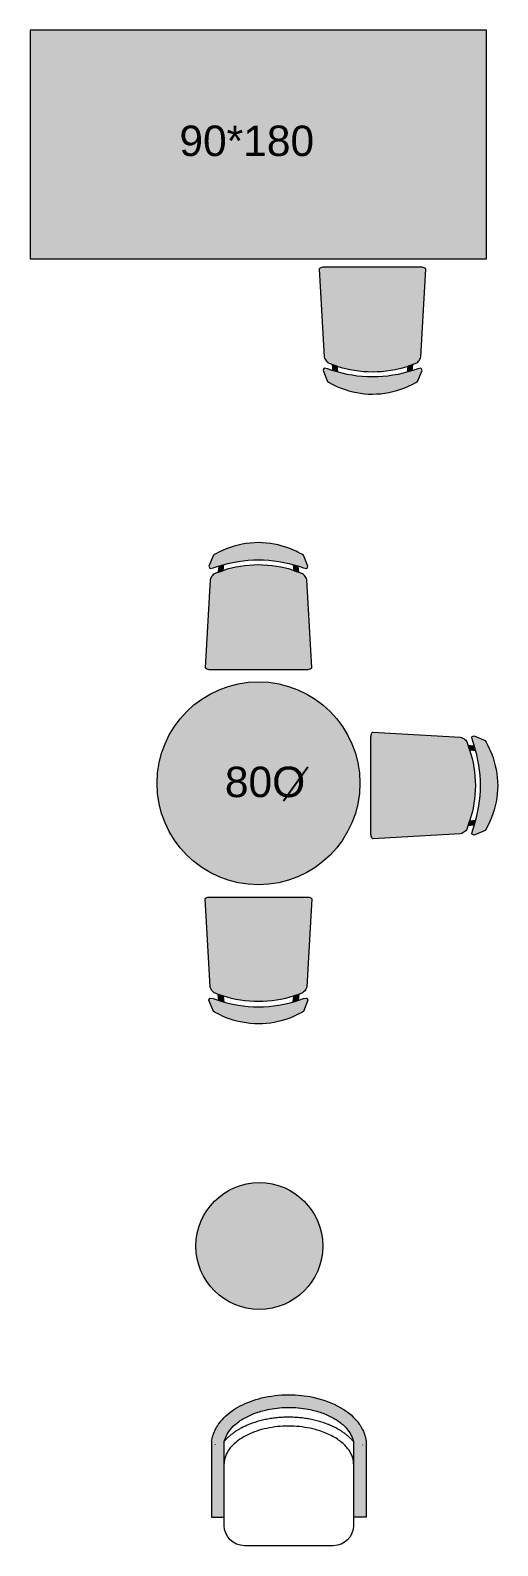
# Model space of a CAD drawing. Header units: metres. Extents: x -159911 to 166640, y -24366 to 155832.
# Drawn here: x -94130 to -75693, y 29648 to 89364 of the extents above; entities that cross this region are included whole.
import ezdxf

# ---------------------------------------------------------------- set-up
doc = ezdxf.new("R2010")
doc.units = ezdxf.units.M
doc.header["$LTSCALE"] = 15
doc.layers.get('0').update_dxf_attribs({"true_color": 0x000000})
doc.layers.add('DV_Furnitures', color=250, linetype='Continuous', lineweight=5, true_color=0x333333)
doc.layers.add('DV_Hatch Living', color=7, linetype='Continuous', lineweight=5, true_color=0xccb266)
doc.layers.add('DV_Text block', color=20, linetype='Continuous', true_color=0xff3f00)
doc.styles.add('Arial Regular', font='')
doc.styles.get('Arial Regular').set_extended_font_data('Arial')

# ---------------------------------------------------------------- blocks, each defined once
blk = doc.blocks.new('_U995')
at = {"layer": 'DV_Hatch Living'}
blk.add_hatch(color=256, dxfattribs=at).paths.add_polyline_path([(0, -9), (9, -9), (9, 9), (0, 9)], flags=0)
at = {"layer": 'DV_Hatch Living', "color": 18, "true_color": 0x000000}
blk.add_lwpolyline([(9, 9), (0, 9), (0, -9), (9, -9)], close=True, dxfattribs=at)
at = {"layer": 'DV_Text block', "insert": (3.755, -3.118), "char_height": 1.2, "width": 12.82174, "attachment_point": 1, "rotation": 90, "style": 'Arial Regular'}
blk.add_mtext('90*180', dxfattribs=at)
blk = doc.blocks.new('COFFEE TABLE 80')
at = {"layer": 'DV_Hatch Living'}
blk.add_hatch(color=256, dxfattribs=at).paths.add_polyline_path([(229.93, -420.32), (229.94, -421.21), (229.97, -422.11), (230.02, -423.01), (230.09, -423.92), (230.18, -424.83), (230.3, -425.75), (230.43, -426.68), (230.59, -427.6), (230.78, -428.53), (230.98, -429.47), (231.22, -430.4), (231.47, -431.33), (231.75, -432.26), (232.05, -433.19), (232.38, -434.12), (232.73, -435.05), (233.11, -435.97), (233.52, -436.89), (233.94, -437.79), (234.39, -438.7), (234.87, -439.59), (235.37, -440.48), (235.9, -441.35), (236.45, -442.21), (237.02, -443.06), (237.61, -443.9), (238.23, -444.73), (238.87, -445.54), (239.53, -446.33), (240.22, -447.11), (240.92, -447.87), (241.64, -448.61), (242.38, -449.33), (243.14, -450.03), (243.92, -450.72), (244.71, -451.38), (245.52, -452.02), (246.35, -452.64), (247.19, -453.23), (248.04, -453.8), (248.9, -454.35), (249.78, -454.88), (250.66, -455.38), (251.55, -455.86), (252.46, -456.31), (253.37, -456.74), (254.28, -457.14), (255.2, -457.52), (256.13, -457.87), (257.06, -458.2), (257.99, -458.5), (258.92, -458.78), (259.85, -459.04), (260.79, -459.27), (261.72, -459.47), (262.65, -459.66), (263.57, -459.82), (264.5, -459.95), (265.42, -460.07), (266.33, -460.16), (267.24, -460.23), (268.14, -460.29), (269.04, -460.32), (269.93, -460.32), (270.81, -460.32), (271.71, -460.29), (272.61, -460.23), (273.52, -460.16), (274.43, -460.07), (275.35, -459.95), (276.28, -459.82), (277.2, -459.66), (278.13, -459.47), (279.07, -459.27), (280, -459.04), (280.93, -458.78), (281.87, -458.5), (282.8, -458.2), (283.72, -457.87), (284.65, -457.52), (285.57, -457.14), (286.49, -456.74), (287.4, -456.31), (288.3, -455.86), (289.19, -455.38), (290.08, -454.88), (290.95, -454.35), (291.81, -453.8), (292.67, -453.23), (293.5, -452.64), (294.33, -452.02), (295.14, -451.38), (295.93, -450.72), (296.71, -450.03), (297.47, -449.33), (298.21, -448.61), (298.93, -447.87), (299.64, -447.11), (300.32, -446.33), (300.98, -445.54), (301.62, -444.73), (302.24, -443.9), (302.83, -443.06), (303.41, -442.21), (303.95, -441.35), (304.48, -440.48), (304.98, -439.59), (305.46, -438.7), (305.91, -437.79), (306.34, -436.89), (306.74, -435.97), (307.12, -435.05), (307.47, -434.12), (307.8, -433.19), (308.1, -432.26), (308.38, -431.33), (308.64, -430.4), (308.87, -429.47), (309.07, -428.53), (309.26, -427.6), (309.42, -426.68), (309.56, -425.75), (309.67, -424.83), (309.76, -423.92), (309.84, -423.01), (309.89, -422.11), (309.92, -421.21), (309.93, -420.32), (309.92, -419.44), (309.89, -418.54), (309.84, -417.64), (309.76, -416.73), (309.67, -415.82), (309.56, -414.9), (309.42, -413.97), (309.26, -413.05), (309.07, -412.12), (308.87, -411.18), (308.64, -410.25), (308.38, -409.32), (308.1, -408.39), (307.8, -407.45), (307.47, -406.53), (307.12, -405.6), (306.74, -404.68), (306.34, -403.76), (305.91, -402.86), (305.46, -401.95), (304.98, -401.06), (304.48, -400.17), (303.95, -399.3), (303.41, -398.44), (302.83, -397.59), (302.24, -396.75), (301.62, -395.92), (300.98, -395.11), (300.32, -394.32), (299.64, -393.54), (298.93, -392.78), (298.21, -392.04), (297.47, -391.32), (296.71, -390.62), (295.93, -389.93), (295.14, -389.27), (294.33, -388.63), (293.5, -388.01), (292.67, -387.42), (291.81, -386.85), (290.95, -386.3), (290.08, -385.77), (289.19, -385.27), (288.3, -384.79), (287.4, -384.34), (286.49, -383.91), (285.57, -383.51), (284.65, -383.13), (283.72, -382.78), (282.8, -382.45), (281.87, -382.15), (280.93, -381.87), (280, -381.61), (279.07, -381.38), (278.13, -381.18), (277.2, -380.99), (276.28, -380.83), (275.35, -380.69), (274.43, -380.58), (273.52, -380.49), (272.61, -380.42), (271.71, -380.36), (270.81, -380.33), (269.93, -380.32), (269.04, -380.33), (268.14, -380.36), (267.24, -380.42), (266.33, -380.49), (265.42, -380.58), (264.5, -380.69), (263.57, -380.83), (262.65, -380.99), (261.72, -381.18), (260.79, -381.38), (259.85, -381.61), (258.92, -381.87), (257.99, -382.15), (257.06, -382.45), (256.13, -382.78), (255.2, -383.13), (254.28, -383.51), (253.37, -383.91), (252.46, -384.34), (251.55, -384.79), (250.66, -385.27), (249.78, -385.77), (248.9, -386.3), (248.04, -386.85), (247.19, -387.42), (246.35, -388.01), (245.52, -388.63), (244.71, -389.27), (243.92, -389.93), (243.14, -390.62), (242.38, -391.32), (241.64, -392.04), (240.92, -392.78), (240.22, -393.54), (239.53, -394.32), (238.87, -395.11), (238.23, -395.92), (237.61, -396.75), (237.02, -397.59), (236.45, -398.44), (235.9, -399.3), (235.37, -400.17), (234.87, -401.06), (234.39, -401.95), (233.94, -402.86), (233.52, -403.76), (233.11, -404.68), (232.73, -405.6), (232.38, -406.53), (232.05, -407.45), (231.75, -408.39), (231.47, -409.32), (231.22, -410.25), (230.98, -411.18), (230.78, -412.12), (230.59, -413.05), (230.43, -413.97), (230.3, -414.9), (230.18, -415.82), (230.09, -416.73), (230.02, -417.64), (229.97, -418.54), (229.94, -419.44)], flags=0)
at = {"layer": 'DV_Hatch Living', "color": 18, "true_color": 0x000000}
blk.add_circle((269.93, -420.32), 40, dxfattribs=at)
at = {"layer": 'DV_Text block'}
blk.add_line((279.78, -427.27), (289.45, -413.85), dxfattribs=at)
at = {"layer": 'DV_Text block', "insert": (256.68, -413.77), "char_height": 12, "width": 85.5652, "attachment_point": 1, "style": 'Arial Regular'}
blk.add_mtext('80O', dxfattribs=at)
blk = doc.blocks.new('_U1093')
at = {"layer": 'DV_Hatch Living'}
blk.add_hatch(color=256, dxfattribs=at).paths.add_polyline_path([(-2.5, 0), (-2.499, -0.055), (-2.498, -0.111), (-2.494, -0.168), (-2.49, -0.225), (-2.484, -0.282), (-2.477, -0.339), (-2.468, -0.397), (-2.458, -0.455), (-2.447, -0.513), (-2.434, -0.571), (-2.419, -0.63), (-2.403, -0.688), (-2.386, -0.746), (-2.367, -0.804), (-2.347, -0.862), (-2.324, -0.92), (-2.301, -0.978), (-2.276, -1.035), (-2.249, -1.092), (-2.221, -1.148), (-2.191, -1.204), (-2.16, -1.259), (-2.127, -1.314), (-2.092, -1.368), (-2.057, -1.421), (-2.02, -1.474), (-1.981, -1.525), (-1.941, -1.576), (-1.9, -1.625), (-1.857, -1.674), (-1.813, -1.721), (-1.768, -1.768), (-1.721, -1.813), (-1.674, -1.857), (-1.625, -1.9), (-1.576, -1.941), (-1.525, -1.981), (-1.474, -2.02), (-1.421, -2.057), (-1.368, -2.092), (-1.314, -2.127), (-1.259, -2.16), (-1.204, -2.191), (-1.148, -2.221), (-1.092, -2.249), (-1.035, -2.276), (-0.978, -2.301), (-0.92, -2.324), (-0.862, -2.347), (-0.804, -2.367), (-0.746, -2.386), (-0.688, -2.403), (-0.63, -2.419), (-0.571, -2.434), (-0.513, -2.447), (-0.455, -2.458), (-0.397, -2.468), (-0.339, -2.477), (-0.282, -2.484), (-0.225, -2.49), (-0.168, -2.494), (-0.111, -2.498), (-0.055, -2.499), (0, -2.5), (0.055, -2.499), (0.111, -2.498), (0.168, -2.494), (0.225, -2.49), (0.282, -2.484), (0.339, -2.477), (0.397, -2.468), (0.455, -2.458), (0.513, -2.447), (0.571, -2.434), (0.63, -2.419), (0.688, -2.403), (0.746, -2.386), (0.804, -2.367), (0.862, -2.347), (0.92, -2.324), (0.978, -2.301), (1.035, -2.276), (1.092, -2.249), (1.148, -2.221), (1.204, -2.191), (1.259, -2.16), (1.314, -2.127), (1.368, -2.092), (1.421, -2.057), (1.474, -2.02), (1.525, -1.981), (1.576, -1.941), (1.625, -1.9), (1.674, -1.857), (1.721, -1.813), (1.768, -1.768), (1.813, -1.721), (1.857, -1.674), (1.9, -1.625), (1.941, -1.576), (1.981, -1.525), (2.02, -1.474), (2.057, -1.421), (2.092, -1.368), (2.127, -1.314), (2.16, -1.259), (2.191, -1.204), (2.221, -1.148), (2.249, -1.092), (2.276, -1.035), (2.301, -0.978), (2.324, -0.92), (2.347, -0.862), (2.367, -0.804), (2.386, -0.746), (2.403, -0.688), (2.419, -0.63), (2.434, -0.571), (2.447, -0.513), (2.458, -0.455), (2.468, -0.397), (2.477, -0.339), (2.484, -0.282), (2.49, -0.225), (2.494, -0.168), (2.498, -0.111), (2.499, -0.055), (2.5, 0), (2.499, 0.055), (2.498, 0.111), (2.494, 0.168), (2.49, 0.225), (2.484, 0.282), (2.477, 0.339), (2.468, 0.397), (2.458, 0.455), (2.447, 0.513), (2.434, 0.571), (2.419, 0.63), (2.403, 0.688), (2.386, 0.746), (2.367, 0.804), (2.347, 0.862), (2.324, 0.92), (2.301, 0.978), (2.276, 1.035), (2.249, 1.092), (2.221, 1.148), (2.191, 1.204), (2.16, 1.259), (2.127, 1.314), (2.092, 1.368), (2.057, 1.421), (2.02, 1.474), (1.981, 1.525), (1.941, 1.576), (1.9, 1.625), (1.857, 1.674), (1.813, 1.721), (1.768, 1.768), (1.721, 1.813), (1.674, 1.857), (1.625, 1.9), (1.576, 1.941), (1.525, 1.981), (1.474, 2.02), (1.421, 2.057), (1.368, 2.092), (1.314, 2.127), (1.259, 2.16), (1.204, 2.191), (1.148, 2.221), (1.092, 2.249), (1.035, 2.276), (0.978, 2.301), (0.92, 2.324), (0.862, 2.347), (0.804, 2.367), (0.746, 2.386), (0.688, 2.403), (0.63, 2.419), (0.571, 2.434), (0.513, 2.447), (0.455, 2.458), (0.397, 2.468), (0.339, 2.477), (0.282, 2.484), (0.225, 2.49), (0.168, 2.494), (0.111, 2.498), (0.055, 2.499), (0, 2.5), (-0.055, 2.499), (-0.111, 2.498), (-0.168, 2.494), (-0.225, 2.49), (-0.282, 2.484), (-0.339, 2.477), (-0.397, 2.468), (-0.455, 2.458), (-0.513, 2.447), (-0.571, 2.434), (-0.63, 2.419), (-0.688, 2.403), (-0.746, 2.386), (-0.804, 2.367), (-0.862, 2.347), (-0.92, 2.324), (-0.978, 2.301), (-1.035, 2.276), (-1.092, 2.249), (-1.148, 2.221), (-1.204, 2.191), (-1.259, 2.16), (-1.314, 2.127), (-1.368, 2.092), (-1.421, 2.057), (-1.474, 2.02), (-1.525, 1.981), (-1.576, 1.941), (-1.625, 1.9), (-1.674, 1.857), (-1.721, 1.813), (-1.768, 1.768), (-1.813, 1.721), (-1.857, 1.674), (-1.9, 1.625), (-1.941, 1.576), (-1.981, 1.525), (-2.02, 1.474), (-2.057, 1.421), (-2.092, 1.368), (-2.127, 1.314), (-2.16, 1.259), (-2.191, 1.204), (-2.221, 1.148), (-2.249, 1.092), (-2.276, 1.035), (-2.301, 0.978), (-2.324, 0.92), (-2.347, 0.862), (-2.367, 0.804), (-2.386, 0.746), (-2.403, 0.688), (-2.419, 0.63), (-2.434, 0.571), (-2.447, 0.513), (-2.458, 0.455), (-2.468, 0.397), (-2.477, 0.339), (-2.484, 0.282), (-2.49, 0.225), (-2.494, 0.168), (-2.498, 0.111), (-2.499, 0.055)], flags=0)
at = {"layer": 'DV_Hatch Living', "color": 18, "lineweight": 5, "true_color": 0x000000}
blk.add_circle((0, 0), 2.5, dxfattribs=at)
blk = doc.blocks.new('_U997')
at = {"layer": 'DV_Hatch Living'}
for points in [[(1.776, 4.506), (1.749, 4.522), (1.707, 4.546), (1.707, 4.546), (1.599, 4.604), (1.489, 4.659), (1.378, 4.709), (1.378, 4.709), (1.232, 4.769), (1.084, 4.822), (0.933, 4.868), (0.78, 4.908), (0.626, 4.941), (0.471, 4.966), (0.315, 4.985), (0.157, 4.998), (0, 5.003), (-0.162, 4.997), (-0.324, 4.985), (-0.485, 4.964), (-0.645, 4.937), (-0.804, 4.902), (-0.961, 4.86), (-1.115, 4.811), (-1.268, 4.755), (-1.417, 4.692), (-1.564, 4.622), (-1.707, 4.546), (-1.749, 4.522), (-1.776, 4.506), (-1.954, 4.071), (-1.924, 3.999), (-1.899, 3.986), (-1.782, 4.005), (-1.591, 4.071), (-1.398, 4.13), (-1.202, 4.181), (-1.004, 4.224), (-0.805, 4.26), (-0.605, 4.289), (-0.404, 4.309), (-0.202, 4.322), (0, 4.328), (0.202, 4.322), (0.404, 4.309), (0.605, 4.289), (0.805, 4.26), (1.004, 4.224), (1.202, 4.181), (1.398, 4.13), (1.563, 4.079), (1.591, 4.071), (1.782, 4.005), (1.899, 3.986), (1.924, 3.999), (1.954, 4.071)], [(1.903, 3.535), (1.89, 3.582), (1.871, 3.627), (1.846, 3.669), (1.816, 3.708), (1.782, 3.742), (1.743, 3.772), (1.58, 3.836), (1.567, 3.841), (1.421, 3.892), (1.401, 3.898), (1.237, 3.949), (1.063, 3.994), (0.889, 4.033), (0.713, 4.064), (0.535, 4.089), (0.357, 4.106), (0.179, 4.117), (0, 4.121), (-0.179, 4.117), (-0.357, 4.106), (-0.535, 4.089), (-0.713, 4.064), (-0.889, 4.033), (-1.063, 3.994), (-1.237, 3.949), (-1.401, 3.898), (-1.421, 3.892), (-1.567, 3.841), (-1.58, 3.836), (-1.743, 3.772), (-1.782, 3.742), (-1.816, 3.708), (-1.846, 3.669), (-1.871, 3.627), (-1.89, 3.582), (-1.903, 3.535), (-2.066, 0.757), (-2.103, 0.085), (-2.1, 0.072), (-2.094, 0.061), (-2.086, 0.051), (-2.062, 0.035), (-2.036, 0.023), (-1.999, 0.012), (-1.961, 0.005), (-1.922, 0.001), (-1.882, 0), (-1.873, 0), (1.885, 0), (1.922, 0.001), (1.961, 0.005), (1.999, 0.012), (2.036, 0.023), (2.064, 0.036), (2.088, 0.054), (2.099, 0.068), (2.103, 0.085), (2.066, 0.757)], [(-1.367, 4.138), (-1.398, 4.13), (-1.563, 4.079), (-1.587, 3.834), (-1.58, 3.836), (-1.577, 3.838), (-1.567, 3.841), (-1.488, 3.869), (-1.421, 3.892), (-1.408, 3.896), (-1.401, 3.898), (-1.39, 3.902)], [(1.563, 4.079), (1.398, 4.13), (1.367, 4.138), (1.39, 3.902), (1.401, 3.898), (1.408, 3.896), (1.421, 3.892), (1.488, 3.869), (1.567, 3.841), (1.577, 3.838), (1.58, 3.836), (1.587, 3.834)]]:
    blk.add_hatch(color=256, dxfattribs=at).paths.add_polyline_path(points, flags=0)
at = {"layer": 'DV_Hatch Living', "color": 18, "lineweight": 5, "true_color": 0x000000}
for p, q in [((-1.115, 4.811), (-1.268, 4.755)), ((-0.961, 4.86), (-1.115, 4.811)), ((-0.804, 4.902), (-0.961, 4.86)), ((-0.645, 4.937), (-0.804, 4.902)), ((-0.485, 4.964), (-0.645, 4.937)), ((-0.324, 4.985), (-0.485, 4.964)), ((-0.162, 4.997), (-0.324, 4.985)), ((0, 5.003), (-0.162, 4.997)), ((0.157, 4.998), (0, 5.003)), ((0.315, 4.985), (0.157, 4.998)), ((0.471, 4.966), (0.315, 4.985)), ((0.626, 4.941), (0.471, 4.966)), ((0.78, 4.908), (0.626, 4.941)), ((0.933, 4.868), (0.78, 4.908)), ((1.084, 4.822), (0.933, 4.868)), ((1.232, 4.769), (1.084, 4.822)), ((-1.776, 4.506), (-1.954, 4.071)), ((-1.749, 4.522), (-1.776, 4.506)), ((-1.707, 4.546), (-1.749, 4.522)), ((-1.564, 4.622), (-1.707, 4.546)), ((-1.417, 4.692), (-1.564, 4.622)), ((-1.268, 4.755), (-1.417, 4.692)), ((-1.398, 4.13), (-1.202, 4.181)), ((-1.202, 4.181), (-1.004, 4.224)), ((-1.004, 4.224), (-0.805, 4.26)), ((-0.805, 4.26), (-0.605, 4.289)), ((-0.605, 4.289), (-0.404, 4.309)), ((-0.404, 4.309), (-0.202, 4.322)), ((-0.202, 4.322), (0, 4.328)), ((0, 4.328), (0.202, 4.322)), ((0.202, 4.322), (0.404, 4.309)), ((0.404, 4.309), (0.605, 4.289)), ((0.605, 4.289), (0.805, 4.26)), ((0.805, 4.26), (1.004, 4.224)), ((1.004, 4.224), (1.202, 4.181)), ((1.202, 4.181), (1.398, 4.13)), ((1.378, 4.709), (1.232, 4.769)), ((1.489, 4.659), (1.378, 4.709)), ((1.378, 4.709), (1.378, 4.709)), ((1.599, 4.604), (1.489, 4.659)), ((1.707, 4.546), (1.599, 4.604)), ((1.749, 4.522), (1.707, 4.546)), ((1.707, 4.546), (1.707, 4.546)), ((1.776, 4.506), (1.749, 4.522)), ((1.954, 4.071), (1.776, 4.506)), ((-1.954, 4.071), (-1.924, 3.999)), ((-1.924, 3.999), (-1.899, 3.986)), ((-1.899, 3.986), (-1.782, 4.005)), ((-1.782, 4.005), (-1.591, 4.071)), ((-1.591, 4.071), (-1.398, 4.13)), ((-1.563, 4.08), (-1.587, 3.834)), ((-1.587, 3.834), (-1.488, 3.869)), ((-1.488, 3.869), (-1.39, 3.902)), ((-1.39, 3.902), (-1.367, 4.138)), ((1.367, 4.138), (1.39, 3.902)), ((1.39, 3.902), (1.488, 3.869)), ((1.398, 4.13), (1.591, 4.071)), ((1.488, 3.869), (1.587, 3.834)), ((1.587, 3.834), (1.563, 4.08)), ((1.591, 4.071), (1.782, 4.005)), ((1.782, 4.005), (1.899, 3.986)), ((1.899, 3.986), (1.924, 3.999)), ((1.924, 3.999), (1.954, 4.071))]:
    blk.add_line(p, q, dxfattribs=at)
blk.add_lwpolyline([(1.961, 0.005), (1.999, 0.012), (2.036, 0.023), (2.064, 0.036), (2.088, 0.054), (2.099, 0.068), (2.103, 0.085), (2.066, 0.757), (1.903, 3.535), (1.89, 3.582), (1.871, 3.627), (1.846, 3.669), (1.816, 3.708), (1.782, 3.742), (1.743, 3.772), (1.577, 3.838), (1.408, 3.896), (1.237, 3.949), (1.063, 3.994), (0.889, 4.033), (0.713, 4.064), (0.535, 4.089), (0.357, 4.106), (0.179, 4.117), (0, 4.121), (-0.179, 4.117), (-0.357, 4.106), (-0.535, 4.089), (-0.713, 4.064), (-0.889, 4.033), (-1.063, 3.994), (-1.237, 3.949), (-1.408, 3.896), (-1.577, 3.838), (-1.743, 3.772), (-1.782, 3.742), (-1.816, 3.708), (-1.846, 3.669), (-1.871, 3.627), (-1.89, 3.582), (-1.903, 3.535), (-2.066, 0.757), (-2.103, 0.085), (-2.1, 0.072), (-2.094, 0.061), (-2.086, 0.051), (-2.062, 0.035), (-2.036, 0.023), (-1.999, 0.012), (-1.961, 0.005), (-1.922, 0.001), (-1.882, 0), (-1.873, 0), (1.873, 0), (1.882, 0), (1.922, 0.001)], close=True, dxfattribs=at)
blk = doc.blocks.new('armchair Living room')
at = {"layer": 'DV_Hatch Living'}
blk.add_hatch(color=256, dxfattribs=at).paths.add_polyline_path([(0.305, 0.4102), (0.3025, 0.4251), (0.3021, 0.4268), (0.3019, 0.428), (0.3016, 0.4288), (0.3001, 0.4339), (0.2986, 0.4384), (0.2973, 0.4421), (0.2956, 0.4464), (0.2937, 0.4508), (0.2917, 0.4552), (0.2895, 0.4596), (0.2868, 0.4646), (0.2839, 0.4696), (0.2808, 0.4745), (0.2775, 0.4795), (0.274, 0.4842), (0.2704, 0.4888), (0.2666, 0.4934), (0.2626, 0.4979), (0.2585, 0.5023), (0.2542, 0.5067), (0.2497, 0.5109), (0.2451, 0.5151), (0.2403, 0.5191), (0.2353, 0.5231), (0.2302, 0.527), (0.225, 0.5308), (0.2196, 0.5346), (0.2141, 0.5382), (0.2084, 0.5417), (0.2026, 0.5451), (0.1966, 0.5484), (0.1906, 0.5517), (0.1844, 0.5548), (0.1781, 0.5578), (0.1717, 0.5607), (0.1651, 0.5635), (0.1585, 0.5662), (0.1518, 0.5687), (0.145, 0.5712), (0.138, 0.5735), (0.131, 0.5757), (0.124, 0.5778), (0.1168, 0.5798), (0.1095, 0.5817), (0.1022, 0.5835), (0.0948, 0.5851), (0.0833, 0.5874), (0.0717, 0.5894), (0.06, 0.591), (0.0482, 0.5924), (0.0363, 0.5935), (0.0244, 0.5943), (0.0124, 0.5948), (0.0004, 0.595), (-0.0009, 0.595), (-0.0145, 0.5947), (-0.0281, 0.5941), (-0.0417, 0.593), (-0.0551, 0.5916), (-0.0685, 0.5898), (-0.0817, 0.5876), (-0.0948, 0.585), (-0.1076, 0.5821), (-0.1189, 0.5791), (-0.13, 0.5759), (-0.1409, 0.5724), (-0.1515, 0.5686), (-0.162, 0.5646), (-0.1722, 0.5602), (-0.1821, 0.5556), (-0.1917, 0.5508), (-0.201, 0.5457), (-0.2056, 0.5431), (-0.2101, 0.5404), (-0.2145, 0.5376), (-0.2188, 0.5348), (-0.223, 0.5319), (-0.2271, 0.5289), (-0.2312, 0.526), (-0.2351, 0.5229), (-0.239, 0.5198), (-0.2428, 0.5166), (-0.2464, 0.5134), (-0.25, 0.5102), (-0.2535, 0.5068), (-0.2569, 0.5035), (-0.2596, 0.5006), (-0.2623, 0.4977), (-0.265, 0.4947), (-0.2675, 0.4917), (-0.27, 0.4887), (-0.2724, 0.4856), (-0.2747, 0.4825), (-0.277, 0.4794), (-0.2791, 0.4764), (-0.2811, 0.4733), (-0.283, 0.4702), (-0.2848, 0.4672), (-0.2868, 0.4637), (-0.2887, 0.4602), (-0.2905, 0.4567), (-0.2922, 0.4533), (-0.2937, 0.4499), (-0.2952, 0.4465), (-0.2965, 0.4432), (-0.3, 0.4339), (-0.3002, 0.4332), (-0.3004, 0.4328), (-0.3005, 0.4323), (-0.3008, 0.4311), (-0.3013, 0.4292), (-0.305, 0.4114), (-0.305, 0.1121), (-0.255, 0.1121), (-0.255, 0.4114), (-0.2504, 0.424), (-0.2491, 0.4271), (-0.2477, 0.4303), (-0.2462, 0.4335), (-0.2445, 0.4368), (-0.2427, 0.4402), (-0.2407, 0.4436), (-0.2386, 0.4469), (-0.2363, 0.4503), (-0.2338, 0.4537), (-0.2312, 0.4571), (-0.2284, 0.4605), (-0.2255, 0.4639), (-0.2224, 0.4672), (-0.2191, 0.4705), (-0.2157, 0.4738), (-0.2121, 0.4771), (-0.2083, 0.4803), (-0.2044, 0.4835), (-0.2003, 0.4866), (-0.1961, 0.4897), (-0.1917, 0.4927), (-0.1872, 0.4957), (-0.1825, 0.4986), (-0.1777, 0.5015), (-0.1727, 0.5042), (-0.1676, 0.507), (-0.1624, 0.5096), (-0.1571, 0.5122), (-0.1516, 0.5147), (-0.146, 0.5171), (-0.1403, 0.5194), (-0.1345, 0.5216), (-0.1286, 0.5238), (-0.1226, 0.5258), (-0.1165, 0.5278), (-0.1103, 0.5296), (-0.104, 0.5314), (-0.0976, 0.533), (-0.0911, 0.5346), (-0.0846, 0.536), (-0.0752, 0.5379), (-0.0657, 0.5396), (-0.0561, 0.5411), (-0.0464, 0.5423), (-0.0366, 0.5433), (-0.0267, 0.5441), (-0.0169, 0.5446), (-0.0069, 0.5449), (0.0003, 0.545), (0.0075, 0.5449), (0.0174, 0.5446), (0.0273, 0.5441), (0.0371, 0.5433), (0.0469, 0.5423), (0.0566, 0.5411), (0.0662, 0.5396), (0.0757, 0.5379), (0.0851, 0.536), (0.0917, 0.5346), (0.0981, 0.533), (0.1045, 0.5314), (0.1108, 0.5296), (0.117, 0.5278), (0.1231, 0.5258), (0.1291, 0.5238), (0.135, 0.5216), (0.1408, 0.5194), (0.1465, 0.5171), (0.1521, 0.5147), (0.1576, 0.5122), (0.1629, 0.5096), (0.1682, 0.507), (0.1732, 0.5042), (0.1782, 0.5015), (0.183, 0.4986), (0.1877, 0.4957), (0.1922, 0.4927), (0.1966, 0.4897), (0.2008, 0.4866), (0.2049, 0.4835), (0.2088, 0.4803), (0.2126, 0.4771), (0.2162, 0.4738), (0.2196, 0.4705), (0.2229, 0.4672), (0.226, 0.4639), (0.229, 0.4605), (0.2317, 0.4571), (0.2344, 0.4537), (0.2368, 0.4503), (0.2391, 0.4469), (0.2412, 0.4436), (0.2432, 0.4402), (0.245, 0.4368), (0.2466, 0.4335), (0.2481, 0.4303), (0.2495, 0.4271), (0.2507, 0.424), (0.2517, 0.4211), (0.2527, 0.4178), (0.255, 0.4102), (0.255, 0.1121), (0.305, 0.1121)], flags=0)
at = {"layer": 'DV_Furnitures'}
for p, q in [((-0.255, 0.08), (-0.255, 0.1121)), ((0.255, 0.1121), (0.255, 0.08)), ((0.175, 0), (-0.175, 0))]:
    blk.add_line(p, q, dxfattribs=at)
for points in [[(-0.305, 0.4114), (-0.305, 0.1121), (-0.255, 0.1121)], [(-0.255, 0.1121), (-0.255, 0.4114)], [(0.255, 0.4102), (0.255, 0.1121)], [(0.305, 0.4102), (0.305, 0.1121), (0.255, 0.1121)]]:
    blk.add_lwpolyline(points, dxfattribs=at)
at = {"layer": 'DV_Furnitures', "color": 18, "true_color": 0x000000}
for points in [[(-0.29, 0.3979), (-0.29, 0.3988)], [(0.29, 0.3974), (0.29, 0.3966)]]:
    blk.add_lwpolyline(points, dxfattribs=at)
at = {"layer": 'DV_Furnitures', "color": 18, "true_color": 0x000000, "extrusion": (0, 0, -1)}
blk.add_arc((-0.0003, 0.545), 0.05, 89.83031, 90.16969, dxfattribs=at)
at = {"layer": 'DV_Furnitures', "extrusion": (0, 0, -1)}
for centre, start, end in [((0.175, 0.08), 270, 360), ((-0.175, 0.08), 180, 270)]:
    blk.add_arc(centre, 0.08, start, end, dxfattribs=at)
at = {"layer": 'DV_Furnitures'}
for points, knots in [([(-0.305, 0.4114), (-0.3012, 0.4306), (-0.3006, 0.4321), (-0.2994, 0.4356), (-0.2987, 0.4376), (-0.2975, 0.4409), (-0.297, 0.4421), (-0.2961, 0.4443), (-0.2957, 0.4454), (-0.2943, 0.4487), (-0.2933, 0.451), (-0.29, 0.4578), (-0.2876, 0.4625), (-0.2825, 0.4712), (-0.2799, 0.4753), (-0.2711, 0.4878), (-0.2644, 0.4958), (-0.248, 0.5125), (-0.238, 0.521), (-0.2162, 0.5369), (-0.2044, 0.5442), (-0.1791, 0.5574), (-0.1656, 0.5634), (-0.1375, 0.5739), (-0.1228, 0.5783), (-0.0733, 0.5905), (-0.0366, 0.5949), (0.0001, 0.595)], [0, 0, 0, 0, 0.037745, 0.037745, 0.075489, 0.075489, 0.09511, 0.09511, 0.114731, 0.114731, 0.153973, 0.153973, 0.232456, 0.232456, 0.299607, 0.299607, 0.436917, 0.436917, 0.598955, 0.598955, 0.760993, 0.760993, 0.923032, 0.923032, 1.08507, 1.08507, 1.452715, 1.452715, 1.452715, 1.452715]), ([(-0.255, 0.4114), (-0.2534, 0.4156), (-0.2517, 0.4205), (-0.2472, 0.4322), (-0.2426, 0.4413), (-0.23, 0.4594), (-0.2219, 0.4684), (-0.2022, 0.4857), (-0.1907, 0.4939), (-0.1647, 0.509), (-0.1502, 0.5158), (-0.1189, 0.5274), (-0.1021, 0.5323), (-0.0597, 0.5414), (-0.0334, 0.5444), (-0.0045, 0.545), (-0.0021, 0.545), (0.0003, 0.545), (0.0027, 0.545), (0.0051, 0.545), (0.0339, 0.5444), (0.0603, 0.5414), (0.1026, 0.5323), (0.1194, 0.5274), (0.1507, 0.5158), (0.1652, 0.509), (0.1912, 0.4939), (0.2028, 0.4857), (0.2224, 0.4684), (0.2305, 0.4594), (0.2431, 0.4413), (0.2477, 0.4322), (0.2519, 0.4205), (0.2534, 0.4156), (0.255, 0.4102)], [0, 0, 0, 0, 0.088903, 0.088903, 0.297018, 0.297018, 0.505134, 0.505134, 0.71325, 0.71325, 0.921366, 0.921366, 1.129481, 1.129481, 1.425819, 1.425819, 1.452715, 1.452715, 1.452715, 1.479611, 1.479611, 1.775949, 1.775949, 1.984065, 1.984065, 2.192181, 2.192181, 2.400296, 2.400296, 2.608412, 2.608412, 2.816528, 2.816528, 2.90543, 2.90543, 2.90543, 2.90543]), ([(0.0004, 0.595), (0.0164, 0.595), (0.0324, 0.5941), (0.064, 0.5908), (0.0796, 0.5883), (0.1344, 0.5767), (0.1712, 0.5631), (0.2339, 0.5271), (0.2596, 0.5049), (0.2821, 0.4729), (0.2861, 0.4662), (0.291, 0.4567), (0.2924, 0.4537), (0.295, 0.4479), (0.2962, 0.445), (0.2977, 0.4409), (0.2982, 0.4396), (0.2996, 0.4354), (0.3005, 0.4325), (0.302, 0.4278), (0.3025, 0.426), (0.305, 0.4102)], [1.452715, 1.452715, 1.452715, 1.452715, 1.612992, 1.612992, 1.773268, 1.773268, 2.189398, 2.189398, 2.605527, 2.605527, 2.713863, 2.713863, 2.762518, 2.762518, 2.810835, 2.810835, 2.830809, 2.830809, 2.878333, 2.878333, 2.90543, 2.90543, 2.90543, 2.90543]), ([(0.255, 0.323), (0.255, 0.328), (0.2546, 0.3329), (0.2528, 0.3429), (0.2514, 0.3479), (0.2476, 0.358), (0.2452, 0.3631), (0.2393, 0.3733), (0.2358, 0.3784), (0.2277, 0.3885), (0.2231, 0.3936), (0.2128, 0.4034), (0.2071, 0.4082), (0.1946, 0.4176), (0.1879, 0.4221), (0.1734, 0.4306), (0.1658, 0.4347), (0.1495, 0.4423), (0.141, 0.4458), (0.1233, 0.4522), (0.1141, 0.4551), (0.0913, 0.4613), (0.0775, 0.4642), (0.0493, 0.4686), (0.0349, 0.4701), (0.0058, 0.4715), (-0.0089, 0.4715), (-0.0379, 0.47), (-0.0523, 0.4685), (-0.0804, 0.464), (-0.0942, 0.4611), (-0.1205, 0.4539), (-0.1331, 0.4496), (-0.1569, 0.4399), (-0.168, 0.4345), (-0.1884, 0.4228), (-0.1977, 0.4165), (-0.2126, 0.4047), (-0.2185, 0.3993), (-0.229, 0.3883), (-0.2335, 0.3827), (-0.2413, 0.3715), (-0.2444, 0.3658), (-0.2495, 0.3546), (-0.2514, 0.349), (-0.2541, 0.338), (-0.2548, 0.3325), (-0.255, 0.3261), (-0.255, 0.3252), (-0.255, 0.3244)], [0, 0, 0, 0, 0.117034, 0.117034, 0.234068, 0.234068, 0.351101, 0.351101, 0.468135, 0.468135, 0.585169, 0.585169, 0.702203, 0.702203, 0.819237, 0.819237, 0.93627, 0.93627, 1.053304, 1.053304, 1.170338, 1.170338, 1.333644, 1.333644, 1.49695, 1.49695, 1.660256, 1.660256, 1.823563, 1.823563, 1.986869, 1.986869, 2.150175, 2.150175, 2.313481, 2.313481, 2.476787, 2.476787, 2.606465, 2.606465, 2.736143, 2.736143, 2.865821, 2.865821, 2.995499, 2.995499, 3.125176, 3.125176, 3.146381, 3.146381, 3.146381, 3.146381])]:
    blk.add_open_spline(points, degree=3, knots=knots, dxfattribs=at)
blk.add_rational_spline([(0.255, 0.4102), (0.173, 0.5057), (0.0007, 0.5063), (-0.1725, 0.507), (-0.255, 0.4114)], [0.871325643492, 0.80253686211, 1, 0.801672544628, 0.871932936484], degree=2, knots=[0.511795, 0.511795, 0.511795, 1.570796, 1.570796, 2.634433, 2.634433, 2.634433], dxfattribs=at)

msp = doc.modelspace()

# ---------------------------------------------------------------- block references
at = {"lineweight": 5, "xscale": 10000, "yscale": 10000, "zscale": 10000}
msp.add_blockref('armchair Living room', (-83930, 29648), dxfattribs=at)
at = {"layer": 'DV_Furnitures', "zscale": 1000}
for name, p, xscale, yscale, rotation in [('_U995', (-85130, 89364), 1000, 1000, 270), ('_U997', (-85130, 64174), 999.9999999999997, 999.9999999999997, 359.9999863220608), ('_U997', (-80696, 59605), -1000, 1000, 270), ('_U997', (-85130, 55210), -999.9999999999997, 999.9999999999997, 180.0000136779391)]:
    msp.add_blockref(name, p, dxfattribs=dict(at, xscale=xscale, yscale=yscale, rotation=rotation))
at = {"layer": 'DV_Furnitures'}
for name, p, xscale, yscale, zscale in [('COFFEE TABLE 80', (-112122, 101724), 100, 100, 100), ('_U1093', (-85095, 41456), 1000, 1000, 1000)]:
    msp.add_blockref(name, p, dxfattribs=dict(at, xscale=xscale, yscale=yscale, zscale=zscale))
at = {"layer": 'DV_Hatch Living', "xscale": 999.9999999999997, "yscale": 999.9999999999997, "zscale": 1000, "rotation": 179.9999863220609}
msp.add_blockref('_U997', (-80630, 80030), dxfattribs=at)

doc.saveas('drawing.dxf')
